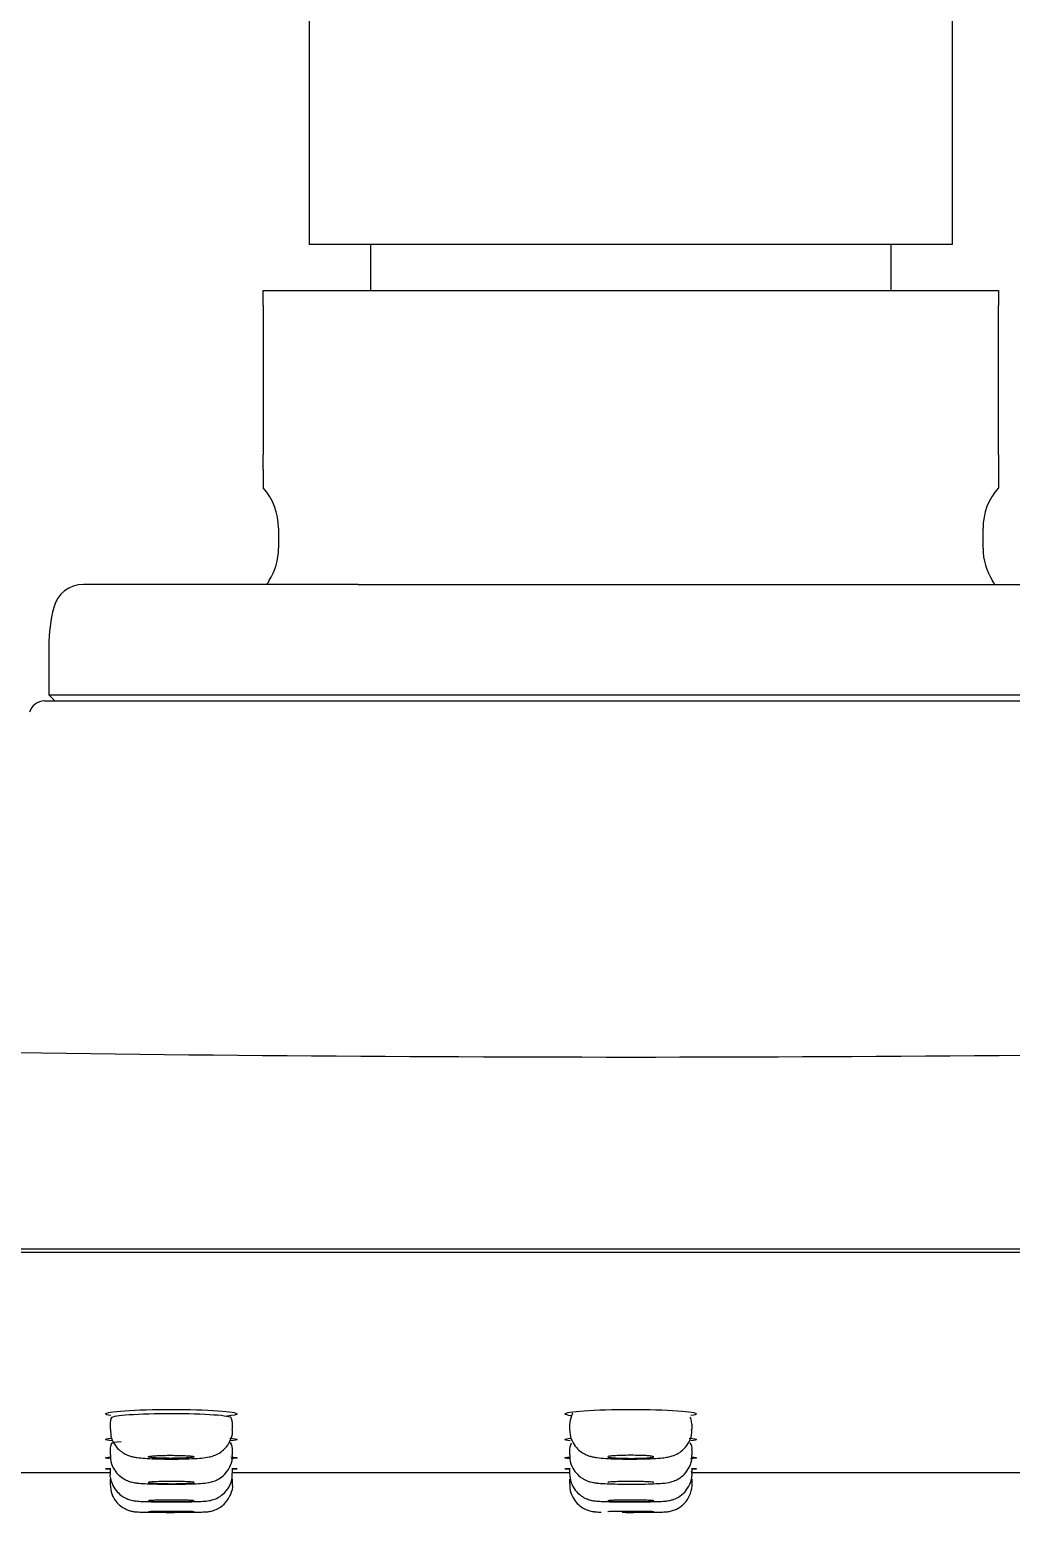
# Model space of a CAD drawing. Header units: millimetres. Extents: x -60 to 7633, y -2614 to 2146.
# Drawn here: x 3535.14 to 3567.2, y -2209.17 to -2160.77 of the extents above; entities that cross this region are included whole.
import ezdxf

# ---------------------------------------------------------------- set-up
doc = ezdxf.new("R2010")
doc.units = ezdxf.units.MM
doc.layers.get('0').update_dxf_attribs({"color": 250})

msp = doc.modelspace()

# ---------------------------------------------------------------- linework, layer by layer
at = {"linetype": 'Continuous'}
for p, q in [((3544.271, -2045.278), (3544.271, -2167.781)), ((3565.271, -2167.781), (3565.271, -2045.278)), ((3565.271, -2167.781), (3544.271, -2167.781)), ((3546.271, -2167.781), (3546.271, -2169.281)), ((3563.271, -2169.281), (3563.271, -2167.781)), ((3542.771, -2169.781), (3542.771, -2169.281)), ((3542.771, -2169.281), (3566.771, -2169.281)), ((3566.771, -2169.281), (3566.771, -2169.781)), ((3542.771, -2169.781), (3542.771, -2174.647)), ((3566.771, -2174.647), (3566.771, -2169.781)), ((3542.771, -2175.127), (3542.771, -2174.647)), ((3566.771, -2174.647), (3566.771, -2175.127)), ((3542.771, -2175.127), (3542.771, -2175.725)), ((3566.771, -2175.127), (3566.771, -2175.725)), ((3543.271, -2177.047), (3543.271, -2177.693)), ((3566.271, -2177.693), (3566.271, -2177.047)), ((3545.872, -2178.881), (3536.898, -2178.881)), ((3545.872, -2178.881), (3563.67, -2178.881)), ((3563.67, -2178.881), (3572.644, -2178.881)), ((3535.771, -2180.881), (3535.771, -2182.481)), ((3535.771, -2182.481), (3573.771, -2182.481)), ((3535.771, -2182.481), (3535.971, -2182.681)), ((3535.628, -2182.681), (3573.914, -2182.681)), ((3629.771, -2200.581), (3479.771, -2200.581)), ((3629.771, -2200.681), (3479.771, -2200.681)), ((3537.771, -2206.292), (3537.771, -2206.457)), ((3541.771, -2206.457), (3541.771, -2206.292)), ((3552.771, -2206.292), (3552.771, -2206.457)), ((3556.771, -2206.457), (3556.771, -2206.292)), ((3537.771, -2207.129), (3537.771, -2207.294)), ((3541.771, -2207.294), (3541.771, -2207.13)), ((3552.771, -2207.13), (3552.771, -2207.294)), ((3556.771, -2207.294), (3556.771, -2207.13)), ((3537.771, -2207.727), (3537.771, -2207.891)), ((3541.771, -2207.891), (3541.771, -2207.727)), ((3552.771, -2207.727), (3552.771, -2207.891)), ((3556.771, -2207.891), (3556.771, -2207.727)), ((3526.895, -2207.867), (3537.771, -2207.867)), ((3537.771, -2208.085), (3537.771, -2208.25)), ((3541.771, -2207.867), (3552.771, -2207.867)), ((3541.771, -2208.25), (3541.771, -2208.085)), ((3552.771, -2208.085), (3552.771, -2208.25)), ((3556.771, -2207.867), (3567.771, -2207.867)), ((3556.771, -2208.085), (3556.771, -2208.085)), ((3556.771, -2208.25), (3556.771, -2208.085))]:
    msp.add_line(p, q, dxfattribs=at)
for centre, radius, start, end in [((3541.271, -2177.047), 2, 0, 41.4346), ((3568.271, -2177.047), 2, 138.5658, 180), ((3541.271, -2177.693), 2, 327.5383, 0), ((3568.271, -2177.693), 2, 180, 212.4617), ((3536.898, -2179.881), 1, 90, 165.5225), ((3554.771, -2186.281), 14, 147.5383, 148.091), ((3554.771, -2186.281), 14, 31.909, 32.4617), ((3540.771, -2180.881), 5, 165.5225, 180), ((3535.628, -2183.181), 0.5, 90, 165), ((3554.771, -793.335), 1400.97, 268.951012, 271.048988), ((3538.071, -2206.235), 0.299, 143.1389, 191.3478), ((3541.326, -2206.288), 0.445, 355.1901, 31.6172), ((3538.103, -2207.093), 0.333, 144.2878, 186.8922), ((3541.329, -2207.125), 0.442, 355.2042, 31.4668), ((3553.207, -2207.126), 0.437, 150.511, 185.722), ((3556.461, -2207.078), 0.309, 349.9412, 35.6253)]:
    msp.add_arc(centre, radius, start, end, dxfattribs=at)
for points, knots in [([(3537.621, -2205.953), (3537.621, -2205.916), (3537.853, -2205.879), (3538.646, -2205.825), (3539.208, -2205.809), (3540.331, -2205.809), (3540.89, -2205.824), (3541.692, -2205.879), (3541.921, -2205.916), (3541.921, -2205.98), (3541.799, -2206.007), (3541.58, -2206.029)], [0, 0, 0, 0, 0.125, 0.125, 0.25, 0.25, 0.375, 0.375, 0.5, 0.5, 0.5907929, 0.5907929, 0.5907929, 0.5907929]), ([(3552.621, -2205.953), (3552.621, -2205.916), (3552.853, -2205.879), (3553.646, -2205.825), (3554.208, -2205.809), (3555.331, -2205.809), (3555.89, -2205.824), (3556.692, -2205.879), (3556.921, -2205.916), (3556.921, -2205.973), (3556.856, -2205.992), (3556.735, -2206.01)], [0, 0, 0, 0, 0.125, 0.125, 0.25, 0.25, 0.375, 0.375, 0.5, 0.5, 0.5663346, 0.5663346, 0.5663346, 0.5663346]), ([(3537.822, -2206.069), (3537.841, -2206.036), (3538.051, -2206.003), (3538.759, -2205.954), (3539.264, -2205.939), (3540.295, -2205.94), (3540.799, -2205.955), (3541.515, -2206.005), (3541.723, -2206.04), (3541.721, -2206.074)], [0.5050346, 0.5050346, 0.5050346, 0.5050346, 0.625, 0.625, 0.75, 0.75, 0.875, 0.875, 1, 1, 1, 1]), ([(3537.78, -2206.451), (3537.784, -2206.56), (3537.795, -2206.74), (3537.928, -2206.986), (3538.088, -2207.156), (3538.253, -2207.265), (3538.403, -2207.326), (3538.535, -2207.361), (3538.686, -2207.386), (3538.898, -2207.405), (3539.233, -2207.422), (3539.567, -2207.429), (3539.751, -2207.428), (3539.81, -2207.427)], [0, 0, 0, 0, 0.102442, 0.197168, 0.276453, 0.345155, 0.404383, 0.457462, 0.527419, 0.65978, 0.798755, 0.94382, 1, 1, 1, 1]), ([(3539.81, -2207.427), (3539.901, -2207.427), (3540.11, -2207.427), (3540.455, -2207.416), (3540.764, -2207.396), (3540.955, -2207.373), (3541.155, -2207.323), (3541.346, -2207.235), (3541.541, -2207.08), (3541.699, -2206.844), (3541.78, -2206.609), (3541.764, -2206.484), (3541.76, -2206.456)], [0, 0, 0, 0, 0.087757, 0.234086, 0.3846, 0.521059, 0.594053, 0.66897, 0.755132, 0.85807, 0.972924, 1, 1, 1, 1]), ([(3541.679, -2206.742), (3541.836, -2206.757), (3541.921, -2206.774), (3541.921, -2206.807), (3541.846, -2206.822), (3541.709, -2206.836)], [0.4239535, 0.4239535, 0.4239535, 0.4239535, 0.5, 0.5, 0.5709103, 0.5709103, 0.5709103, 0.5709103]), ([(3552.775, -2206.458), (3552.784, -2206.576), (3552.803, -2206.761), (3552.944, -2207.007), (3553.106, -2207.171), (3553.271, -2207.274), (3553.42, -2207.332), (3553.55, -2207.364), (3553.71, -2207.389), (3553.942, -2207.409), (3554.301, -2207.424), (3554.614, -2207.43), (3554.772, -2207.428), (3554.805, -2207.428)], [0, 0, 0, 0, 0.111291, 0.204597, 0.283217, 0.35143, 0.410261, 0.464267, 0.536716, 0.686653, 0.824578, 0.96877, 1, 1, 1, 1]), ([(3554.805, -2207.428), (3554.923, -2207.427), (3555.153, -2207.426), (3555.514, -2207.413), (3555.784, -2207.394), (3555.961, -2207.37), (3556.131, -2207.331), (3556.325, -2207.249), (3556.526, -2207.095), (3556.689, -2206.866), (3556.776, -2206.627), (3556.762, -2206.493), (3556.758, -2206.455)], [0, 0, 0, 0, 0.113064, 0.259377, 0.411384, 0.511681, 0.580971, 0.663687, 0.748268, 0.849162, 0.963203, 1, 1, 1, 1]), ([(3556.679, -2206.742), (3556.836, -2206.757), (3556.921, -2206.774), (3556.921, -2206.806), (3556.856, -2206.82), (3556.736, -2206.834)], [0.4239535, 0.4239535, 0.4239535, 0.4239535, 0.5, 0.5, 0.5662664, 0.5662664, 0.5662664, 0.5662664]), ([(3537.785, -2207.294), (3537.781, -2207.345), (3537.771, -2207.484), (3537.86, -2207.712), (3538.007, -2207.918), (3538.172, -2208.053), (3538.328, -2208.134), (3538.458, -2208.176), (3538.565, -2208.198), (3538.7, -2208.216), (3538.895, -2208.23), (3539.229, -2208.243), (3539.474, -2208.245), (3539.618, -2208.247)], [0, 0, 0, 0, 0.050844, 0.162358, 0.252685, 0.329669, 0.39536, 0.449203, 0.496306, 0.563186, 0.707758, 0.852819, 1, 1, 1, 1]), ([(3539.765, -2207.306), (3539.681, -2207.306), (3539.596, -2207.306), (3539.517, -2207.308), (3539.438, -2207.31), (3539.363, -2207.313), (3539.297, -2207.316), (3539.232, -2207.32), (3539.175, -2207.324), (3539.13, -2207.329), (3539.085, -2207.334), (3539.052, -2207.339), (3539.034, -2207.344), (3539.015, -2207.35), (3539.01, -2207.355), (3539.02, -2207.361), (3539.03, -2207.366), (3539.054, -2207.372), (3539.091, -2207.377), (3539.127, -2207.382), (3539.178, -2207.387), (3539.238, -2207.39), (3539.297, -2207.394), (3539.368, -2207.397), (3539.444, -2207.4), (3539.52, -2207.402), (3539.603, -2207.404), (3539.687, -2207.404), (3539.77, -2207.405), (3539.856, -2207.404), (3539.938, -2207.403), (3540.019, -2207.402), (3540.098, -2207.4), (3540.169, -2207.397), (3540.24, -2207.394), (3540.303, -2207.39), (3540.355, -2207.386), (3540.407, -2207.381), (3540.448, -2207.377), (3540.475, -2207.371), (3540.502, -2207.366), (3540.516, -2207.36), (3540.515, -2207.355), (3540.514, -2207.349), (3540.499, -2207.344), (3540.47, -2207.338), (3540.442, -2207.333), (3540.399, -2207.328), (3540.346, -2207.324), (3540.293, -2207.32), (3540.228, -2207.316), (3540.156, -2207.313), (3540.084, -2207.31), (3540.004, -2207.308), (3539.922, -2207.307), (3539.87, -2207.306), (3539.818, -2207.306), (3539.765, -2207.306)], [0, 0, 0, 0, 0.053556, 0.053556, 0.053556, 0.107109, 0.107109, 0.107109, 0.160716, 0.160716, 0.160716, 0.214437, 0.214437, 0.214437, 0.268265, 0.268265, 0.268265, 0.322143, 0.322143, 0.322143, 0.375996, 0.375996, 0.375996, 0.429759, 0.429759, 0.429759, 0.483408, 0.483408, 0.483408, 0.536968, 0.536968, 0.536968, 0.590502, 0.590502, 0.590502, 0.644082, 0.644082, 0.644082, 0.697762, 0.697762, 0.697762, 0.751554, 0.751554, 0.751554, 0.805422, 0.805422, 0.805422, 0.859294, 0.859294, 0.859294, 0.913096, 0.913096, 0.913096, 0.966784, 0.966784, 0.966784, 1, 1, 1, 1]), ([(3539.618, -2208.247), (3539.622, -2208.247), (3539.749, -2208.249), (3540.046, -2208.247), (3540.424, -2208.24), (3540.757, -2208.222), (3540.931, -2208.211), (3541.153, -2208.158), (3541.339, -2208.074), (3541.526, -2207.93), (3541.688, -2207.703), (3541.776, -2207.466), (3541.762, -2207.332), (3541.758, -2207.294)], [0, 0, 0, 0, 0.003953, 0.137557, 0.271543, 0.408501, 0.561385, 0.627411, 0.688758, 0.766782, 0.859728, 0.965505, 1, 1, 1, 1]), ([(3552.786, -2207.294), (3552.781, -2207.347), (3552.772, -2207.488), (3552.862, -2207.717), (3553.011, -2207.922), (3553.176, -2208.056), (3553.333, -2208.136), (3553.463, -2208.177), (3553.571, -2208.199), (3553.705, -2208.216), (3553.907, -2208.23), (3554.241, -2208.242), (3554.545, -2208.248), (3554.704, -2208.247), (3554.738, -2208.247)], [0, 0, 0, 0, 0.050723, 0.157429, 0.243914, 0.317662, 0.380633, 0.432356, 0.478219, 0.542228, 0.684103, 0.822608, 0.968043, 1, 1, 1, 1]), ([(3554.021, -2207.355), (3554.021, -2207.35), (3554.035, -2207.344), (3554.063, -2207.339), (3554.091, -2207.334), (3554.133, -2207.329), (3554.186, -2207.324), (3554.238, -2207.32), (3554.303, -2207.316), (3554.374, -2207.313), (3554.446, -2207.31), (3554.526, -2207.308), (3554.608, -2207.307), (3554.69, -2207.305), (3554.776, -2207.305), (3554.859, -2207.306), (3554.942, -2207.307), (3555.025, -2207.308), (3555.1, -2207.311), (3555.175, -2207.313), (3555.245, -2207.316), (3555.304, -2207.32), (3555.363, -2207.324), (3555.412, -2207.329), (3555.448, -2207.334), (3555.484, -2207.339), (3555.508, -2207.345), (3555.517, -2207.35), (3555.525, -2207.356), (3555.52, -2207.361), (3555.501, -2207.367), (3555.481, -2207.372), (3555.447, -2207.377), (3555.402, -2207.382), (3555.357, -2207.387), (3555.298, -2207.391), (3555.232, -2207.394), (3555.166, -2207.398), (3555.09, -2207.4), (3555.01, -2207.402), (3554.93, -2207.404), (3554.845, -2207.405), (3554.761, -2207.405), (3554.678, -2207.404), (3554.593, -2207.403), (3554.514, -2207.402), (3554.435, -2207.4), (3554.361, -2207.397), (3554.296, -2207.393), (3554.231, -2207.39), (3554.174, -2207.386), (3554.131, -2207.381), (3554.087, -2207.376), (3554.055, -2207.371), (3554.037, -2207.366), (3554.026, -2207.362), (3554.021, -2207.359), (3554.021, -2207.355)], [0, 0, 0, 0, 0.053853, 0.053853, 0.053853, 0.107709, 0.107709, 0.107709, 0.161514, 0.161514, 0.161514, 0.215205, 0.215205, 0.215205, 0.268788, 0.268788, 0.268788, 0.322316, 0.322316, 0.322316, 0.375869, 0.375869, 0.375869, 0.429513, 0.429513, 0.429513, 0.483275, 0.483275, 0.483275, 0.537128, 0.537128, 0.537128, 0.591006, 0.591006, 0.591006, 0.644834, 0.644834, 0.644834, 0.698558, 0.698558, 0.698558, 0.75217, 0.75217, 0.75217, 0.805713, 0.805713, 0.805713, 0.859255, 0.859255, 0.859255, 0.912865, 0.912865, 0.912865, 0.966586, 0.966586, 0.966586, 1, 1, 1, 1]), ([(3554.738, -2208.247), (3554.853, -2208.247), (3555.081, -2208.247), (3555.443, -2208.239), (3555.768, -2208.221), (3555.941, -2208.21), (3556.165, -2208.154), (3556.35, -2208.068), (3556.541, -2207.916), (3556.699, -2207.681), (3556.779, -2207.447), (3556.764, -2207.321), (3556.76, -2207.292)], [0, 0, 0, 0, 0.107982, 0.247505, 0.390063, 0.550577, 0.613626, 0.680063, 0.763987, 0.861852, 0.972251, 1, 1, 1, 1]), ([(3541.712, -2207.358), (3541.848, -2207.368), (3541.921, -2207.378), (3541.921, -2207.399), (3541.85, -2207.409), (3541.719, -2207.418)], [0.4294295, 0.4294295, 0.4294295, 0.4294295, 0.5, 0.5, 0.569295, 0.569295, 0.569295, 0.569295]), ([(3541.793, -2207.735), (3541.877, -2207.739), (3541.921, -2207.743), (3541.921, -2207.751), (3541.877, -2207.755), (3541.794, -2207.759)], [0.4451029, 0.4451029, 0.4451029, 0.4451029, 0.5, 0.5, 0.5545789, 0.5545789, 0.5545789, 0.5545789]), ([(3556.765, -2207.362), (3556.866, -2207.371), (3556.921, -2207.38), (3556.921, -2207.399), (3556.849, -2207.409), (3556.717, -2207.418)], [0.4391794, 0.4391794, 0.4391794, 0.4391794, 0.5, 0.5, 0.5696386, 0.5696386, 0.5696386, 0.5696386]), ([(3556.793, -2207.735), (3556.877, -2207.739), (3556.921, -2207.743), (3556.921, -2207.752), (3556.872, -2207.756), (3556.781, -2207.76)], [0.4451029, 0.4451029, 0.4451029, 0.4451029, 0.5, 0.5, 0.5573081, 0.5573081, 0.5573081, 0.5573081]), ([(3537.772, -2207.89), (3537.772, -2207.892), (3537.752, -2207.999), (3537.818, -2208.213), (3537.949, -2208.449), (3538.112, -2208.607), (3538.271, -2208.705), (3538.41, -2208.758), (3538.513, -2208.782), (3538.593, -2208.794), (3538.702, -2208.805), (3538.874, -2208.814), (3539.183, -2208.822), (3539.457, -2208.826), (3539.597, -2208.826), (3539.609, -2208.826)], [0, 0, 0, 0, 0.002682, 0.124648, 0.220123, 0.300091, 0.367994, 0.423885, 0.465555, 0.502005, 0.558346, 0.698314, 0.839548, 0.987505, 1, 1, 1, 1]), ([(3537.775, -2208.251), (3537.784, -2208.368), (3537.802, -2208.553), (3537.942, -2208.796), (3538.101, -2208.957), (3538.261, -2209.057), (3538.402, -2209.113), (3538.509, -2209.137), (3538.575, -2209.146), (3538.623, -2209.151), (3538.697, -2209.155), (3538.828, -2209.16), (3539.097, -2209.164), (3539.432, -2209.167), (3539.649, -2209.167), (3539.753, -2209.167)], [0, 0, 0, 0, 0.109244, 0.200053, 0.275317, 0.33893, 0.391136, 0.429889, 0.454154, 0.477578, 0.518203, 0.636177, 0.766406, 0.903463, 1, 1, 1, 1]), ([(3540.521, -2208.195), (3540.521, -2208.199), (3540.506, -2208.203), (3540.478, -2208.207), (3540.451, -2208.211), (3540.409, -2208.215), (3540.356, -2208.218), (3540.304, -2208.221), (3540.239, -2208.224), (3540.168, -2208.226), (3540.096, -2208.228), (3540.017, -2208.23), (3539.935, -2208.231), (3539.853, -2208.232), (3539.767, -2208.232), (3539.683, -2208.231), (3539.6, -2208.231), (3539.517, -2208.23), (3539.442, -2208.228), (3539.367, -2208.226), (3539.297, -2208.224), (3539.238, -2208.221), (3539.179, -2208.218), (3539.129, -2208.214), (3539.093, -2208.211), (3539.057, -2208.207), (3539.034, -2208.203), (3539.025, -2208.199), (3539.016, -2208.195), (3539.022, -2208.19), (3539.041, -2208.186), (3539.06, -2208.182), (3539.094, -2208.178), (3539.139, -2208.175), (3539.185, -2208.171), (3539.243, -2208.168), (3539.309, -2208.166), (3539.375, -2208.163), (3539.451, -2208.161), (3539.531, -2208.16), (3539.611, -2208.158), (3539.696, -2208.158), (3539.78, -2208.158), (3539.864, -2208.158), (3539.948, -2208.158), (3540.027, -2208.16), (3540.106, -2208.161), (3540.181, -2208.163), (3540.246, -2208.166), (3540.311, -2208.169), (3540.367, -2208.172), (3540.411, -2208.176), (3540.455, -2208.179), (3540.487, -2208.183), (3540.504, -2208.187), (3540.515, -2208.19), (3540.521, -2208.192), (3540.521, -2208.195)], [0, 0, 0, 0, 0.053785, 0.053785, 0.053785, 0.107572, 0.107572, 0.107572, 0.161329, 0.161329, 0.161329, 0.215024, 0.215024, 0.215024, 0.268661, 0.268661, 0.268661, 0.322271, 0.322271, 0.322271, 0.375893, 0.375893, 0.375893, 0.429562, 0.429562, 0.429562, 0.483295, 0.483295, 0.483295, 0.53708, 0.53708, 0.53708, 0.590883, 0.590883, 0.590883, 0.64466, 0.64466, 0.64466, 0.698378, 0.698378, 0.698378, 0.752031, 0.752031, 0.752031, 0.805641, 0.805641, 0.805641, 0.859251, 0.859251, 0.859251, 0.912903, 0.912903, 0.912903, 0.966619, 0.966619, 0.966619, 1, 1, 1, 1]), ([(3539.609, -2208.826), (3539.743, -2208.827), (3539.984, -2208.827), (3540.366, -2208.822), (3540.69, -2208.813), (3540.86, -2208.804), (3540.989, -2208.789), (3541.113, -2208.764), (3541.281, -2208.702), (3541.486, -2208.568), (3541.669, -2208.342), (3541.77, -2208.087), (3541.76, -2207.943), (3541.756, -2207.892)], [0, 0, 0, 0, 0.119055, 0.249294, 0.381479, 0.52094, 0.571703, 0.613254, 0.672079, 0.748825, 0.850727, 0.954342, 1, 1, 1, 1]), ([(3539.753, -2209.167), (3539.794, -2209.167), (3539.953, -2209.167), (3540.26, -2209.166), (3540.589, -2209.162), (3540.79, -2209.157), (3540.887, -2209.153), (3540.953, -2209.148), (3541.037, -2209.137), (3541.166, -2209.105), (3541.352, -2209.023), (3541.564, -2208.852), (3541.719, -2208.586), (3541.789, -2208.357), (3541.769, -2208.253), (3541.769, -2208.249)], [0, 0, 0, 0, 0.037772, 0.170212, 0.303087, 0.438148, 0.510727, 0.548446, 0.575985, 0.621465, 0.683112, 0.781887, 0.887665, 0.996328, 1, 1, 1, 1]), ([(3552.775, -2207.892), (3552.784, -2208.009), (3552.802, -2208.193), (3552.941, -2208.437), (3553.101, -2208.598), (3553.261, -2208.7), (3553.403, -2208.756), (3553.51, -2208.781), (3553.592, -2208.794), (3553.694, -2208.804), (3553.856, -2208.813), (3554.148, -2208.822), (3554.438, -2208.826), (3554.597, -2208.826), (3554.631, -2208.826)], [0, 0, 0, 0, 0.115117, 0.211731, 0.292298, 0.360791, 0.417456, 0.460163, 0.496809, 0.552251, 0.677263, 0.818622, 0.967049, 1, 1, 1, 1]), ([(3552.785, -2208.25), (3552.781, -2208.3), (3552.771, -2208.439), (3552.86, -2208.667), (3553.006, -2208.871), (3553.17, -2209.005), (3553.324, -2209.085), (3553.452, -2209.126), (3553.542, -2209.142), (3553.596, -2209.148), (3553.652, -2209.153), (3553.711, -2209.156), (3553.771, -2209.158), (3553.803, -2209.158)], [0, 0, 0, 0, 0.0514122, 0.1654339, 0.2573031, 0.3348977, 0.3999821, 0.4520172, 0.487331, 0.5121391, 0.5435585, 0.615326, 0.6798674, 0.6798674, 0.6798674, 0.6798674]), ([(3555.521, -2208.195), (3555.521, -2208.192), (3555.514, -2208.189), (3555.501, -2208.186), (3555.481, -2208.182), (3555.448, -2208.178), (3555.402, -2208.175), (3555.357, -2208.171), (3555.299, -2208.168), (3555.232, -2208.166), (3555.166, -2208.163), (3555.09, -2208.161), (3555.011, -2208.16), (3554.931, -2208.158), (3554.846, -2208.158), (3554.762, -2208.158), (3554.678, -2208.158), (3554.593, -2208.158), (3554.514, -2208.16), (3554.436, -2208.161), (3554.361, -2208.163), (3554.296, -2208.166), (3554.231, -2208.169), (3554.174, -2208.172), (3554.131, -2208.176), (3554.087, -2208.179), (3554.055, -2208.183), (3554.037, -2208.187), (3554.026, -2208.19), (3554.021, -2208.192), (3554.021, -2208.195)], [0.4999911, 0.4999911, 0.4999911, 0.4999911, 0.53708, 0.53708, 0.53708, 0.5908826, 0.5908826, 0.5908826, 0.6446596, 0.6446596, 0.6446596, 0.6983781, 0.6983781, 0.6983781, 0.7520311, 0.7520311, 0.7520311, 0.8056413, 0.8056413, 0.8056413, 0.859251, 0.859251, 0.859251, 0.9129025, 0.9129025, 0.9129025, 0.9666192, 0.9666192, 0.9666192, 1, 1, 1, 1]), ([(3554.485, -2209.166), (3554.548, -2209.167), (3554.721, -2209.167), (3555.063, -2209.167), (3555.426, -2209.164), (3555.724, -2209.159), (3555.857, -2209.155), (3555.953, -2209.148), (3556.048, -2209.135), (3556.19, -2209.098), (3556.386, -2209.002), (3556.591, -2208.818), (3556.736, -2208.548), (3556.791, -2208.295), (3556.759, -2208.165), (3556.75, -2208.13)], [0, 0, 0, 0, 0.053762, 0.170741, 0.287829, 0.406078, 0.528905, 0.568177, 0.592246, 0.635485, 0.699108, 0.785705, 0.874477, 0.970566, 1, 1, 1, 1]), ([(3554.631, -2208.826), (3554.744, -2208.827), (3554.968, -2208.827), (3555.336, -2208.823), (3555.663, -2208.814), (3555.856, -2208.804), (3555.991, -2208.79), (3556.151, -2208.753), (3556.339, -2208.674), (3556.55, -2208.508), (3556.713, -2208.25), (3556.787, -2207.997), (3556.762, -2207.865), (3556.755, -2207.829)], [0, 0, 0, 0, 0.099799, 0.228222, 0.357762, 0.49293, 0.567708, 0.60962, 0.673989, 0.764738, 0.863778, 0.967505, 1, 1, 1, 1]), ([(3539.771, -2208.816), (3539.687, -2208.816), (3539.602, -2208.816), (3539.523, -2208.815), (3539.443, -2208.814), (3539.368, -2208.813), (3539.302, -2208.811), (3539.237, -2208.809), (3539.18, -2208.807), (3539.135, -2208.805), (3539.09, -2208.803), (3539.058, -2208.8), (3539.039, -2208.797), (3539.021, -2208.795), (3539.016, -2208.792), (3539.026, -2208.789), (3539.035, -2208.786), (3539.06, -2208.783), (3539.096, -2208.781), (3539.133, -2208.778), (3539.184, -2208.776), (3539.243, -2208.774), (3539.303, -2208.772), (3539.374, -2208.77), (3539.45, -2208.769), (3539.525, -2208.768), (3539.609, -2208.767), (3539.692, -2208.767), (3539.775, -2208.767), (3539.862, -2208.767), (3539.943, -2208.767), (3540.025, -2208.768), (3540.104, -2208.769), (3540.175, -2208.771), (3540.246, -2208.772), (3540.31, -2208.774), (3540.361, -2208.776), (3540.413, -2208.779), (3540.454, -2208.781), (3540.481, -2208.784), (3540.508, -2208.786), (3540.522, -2208.789), (3540.521, -2208.792), (3540.52, -2208.795), (3540.504, -2208.798), (3540.476, -2208.8), (3540.447, -2208.803), (3540.405, -2208.805), (3540.351, -2208.807), (3540.298, -2208.809), (3540.233, -2208.811), (3540.161, -2208.813), (3540.09, -2208.814), (3540.01, -2208.815), (3539.927, -2208.816), (3539.876, -2208.816), (3539.823, -2208.816), (3539.771, -2208.816)], [0, 0, 0, 0, 0.053669, 0.053669, 0.053669, 0.107337, 0.107337, 0.107337, 0.161017, 0.161017, 0.161017, 0.214724, 0.214724, 0.214724, 0.268457, 0.268457, 0.268457, 0.322205, 0.322205, 0.322205, 0.375948, 0.375948, 0.375948, 0.429669, 0.429669, 0.429669, 0.48336, 0.48336, 0.48336, 0.537027, 0.537027, 0.537027, 0.590687, 0.590687, 0.590687, 0.644359, 0.644359, 0.644359, 0.698059, 0.698059, 0.698059, 0.751788, 0.751788, 0.751788, 0.805534, 0.805534, 0.805534, 0.859279, 0.859279, 0.859279, 0.913005, 0.913005, 0.913005, 0.966704, 0.966704, 0.966704, 1, 1, 1, 1]), ([(3539.771, -2209.162), (3539.687, -2209.162), (3539.602, -2209.162), (3539.523, -2209.161), (3539.443, -2209.161), (3539.368, -2209.16), (3539.302, -2209.159), (3539.237, -2209.158), (3539.179, -2209.157), (3539.135, -2209.156), (3539.09, -2209.155), (3539.058, -2209.154), (3539.039, -2209.152), (3539.021, -2209.151), (3539.016, -2209.15), (3539.026, -2209.148), (3539.036, -2209.147), (3539.06, -2209.146), (3539.097, -2209.144), (3539.133, -2209.143), (3539.184, -2209.142), (3539.243, -2209.141), (3539.303, -2209.14), (3539.374, -2209.139), (3539.45, -2209.138), (3539.525, -2209.138), (3539.609, -2209.137), (3539.692, -2209.137), (3539.775, -2209.137), (3539.862, -2209.137), (3539.943, -2209.137), (3540.025, -2209.138), (3540.104, -2209.138), (3540.175, -2209.139), (3540.246, -2209.14), (3540.31, -2209.141), (3540.361, -2209.142), (3540.413, -2209.143), (3540.454, -2209.144), (3540.481, -2209.146), (3540.508, -2209.147), (3540.522, -2209.148), (3540.521, -2209.15), (3540.52, -2209.151), (3540.504, -2209.153), (3540.476, -2209.154), (3540.447, -2209.155), (3540.405, -2209.156), (3540.351, -2209.157), (3540.298, -2209.158), (3540.233, -2209.159), (3540.161, -2209.16), (3540.09, -2209.161), (3540.01, -2209.161), (3539.928, -2209.162), (3539.876, -2209.162), (3539.823, -2209.162), (3539.771, -2209.162)], [0, 0, 0, 0, 0.053696, 0.053696, 0.053696, 0.107391, 0.107391, 0.107391, 0.16109, 0.16109, 0.16109, 0.214795, 0.214795, 0.214795, 0.268506, 0.268506, 0.268506, 0.322221, 0.322221, 0.322221, 0.375935, 0.375935, 0.375935, 0.429644, 0.429644, 0.429644, 0.483346, 0.483346, 0.483346, 0.53704, 0.53704, 0.53704, 0.590733, 0.590733, 0.590733, 0.644429, 0.644429, 0.644429, 0.698133, 0.698133, 0.698133, 0.751844, 0.751844, 0.751844, 0.805559, 0.805559, 0.805559, 0.859273, 0.859273, 0.859273, 0.912983, 0.912983, 0.912983, 0.966686, 0.966686, 0.966686, 1, 1, 1, 1]), ([(3555.521, -2208.792), (3555.521, -2208.791), (3555.519, -2208.79), (3555.516, -2208.789), (3555.506, -2208.786), (3555.482, -2208.783), (3555.445, -2208.781), (3555.408, -2208.778), (3555.358, -2208.776), (3555.298, -2208.774), (3555.239, -2208.772), (3555.168, -2208.77), (3555.092, -2208.769), (3555.016, -2208.768), (3554.933, -2208.767), (3554.85, -2208.767), (3554.766, -2208.767), (3554.68, -2208.767), (3554.598, -2208.767), (3554.517, -2208.768), (3554.437, -2208.769), (3554.367, -2208.771), (3554.296, -2208.772), (3554.232, -2208.774), (3554.18, -2208.776), (3554.129, -2208.779), (3554.088, -2208.781), (3554.061, -2208.784), (3554.034, -2208.786), (3554.02, -2208.789), (3554.021, -2208.792), (3554.022, -2208.795), (3554.037, -2208.798), (3554.066, -2208.8), (3554.094, -2208.803), (3554.137, -2208.805), (3554.19, -2208.807), (3554.243, -2208.809), (3554.308, -2208.811), (3554.38, -2208.813), (3554.452, -2208.814), (3554.532, -2208.815), (3554.614, -2208.816), (3554.665, -2208.816), (3554.718, -2208.816), (3554.771, -2208.816)], [0.2501355, 0.2501355, 0.2501355, 0.2501355, 0.2684574, 0.2684574, 0.2684574, 0.3222047, 0.3222047, 0.3222047, 0.3759477, 0.3759477, 0.3759477, 0.4296689, 0.4296689, 0.4296689, 0.4833602, 0.4833602, 0.4833602, 0.5370272, 0.5370272, 0.5370272, 0.5906867, 0.5906867, 0.5906867, 0.6443592, 0.6443592, 0.6443592, 0.698059, 0.698059, 0.698059, 0.7517876, 0.7517876, 0.7517876, 0.8055338, 0.8055338, 0.8055338, 0.8592788, 0.8592788, 0.8592788, 0.9130053, 0.9130053, 0.9130053, 0.9667042, 0.9667042, 0.9667042, 1, 1, 1, 1]), ([(3555.521, -2209.15), (3555.521, -2209.149), (3555.514, -2209.148), (3555.501, -2209.147), (3555.481, -2209.146), (3555.448, -2209.144), (3555.402, -2209.143), (3555.357, -2209.142), (3555.299, -2209.141), (3555.233, -2209.14), (3555.167, -2209.139), (3555.091, -2209.138), (3555.011, -2209.138), (3554.932, -2209.137), (3554.847, -2209.137), (3554.763, -2209.137), (3554.679, -2209.137), (3554.594, -2209.137), (3554.515, -2209.138), (3554.436, -2209.138), (3554.361, -2209.139), (3554.296, -2209.14), (3554.231, -2209.141), (3554.174, -2209.142), (3554.131, -2209.143), (3554.087, -2209.144), (3554.055, -2209.146), (3554.037, -2209.147), (3554.026, -2209.148), (3554.021, -2209.149), (3554.021, -2209.15)], [0.4999944, 0.4999944, 0.4999944, 0.4999944, 0.5370468, 0.5370468, 0.5370468, 0.5907622, 0.5907622, 0.5907622, 0.6444752, 0.6444752, 0.6444752, 0.6981816, 0.6981816, 0.6981816, 0.7518803, 0.7518803, 0.7518803, 0.8055738, 0.8055738, 0.8055738, 0.8592673, 0.8592673, 0.8592673, 0.9129658, 0.9129658, 0.9129658, 0.966672, 0.966672, 0.966672, 1, 1, 1, 1]), ([(3554.771, -2208.816), (3554.855, -2208.816), (3554.94, -2208.816), (3555.019, -2208.815), (3555.098, -2208.814), (3555.174, -2208.813), (3555.239, -2208.811), (3555.305, -2208.809), (3555.362, -2208.807), (3555.407, -2208.805), (3555.451, -2208.803), (3555.484, -2208.8), (3555.502, -2208.797)], [0, 0, 0, 0, 0.053669, 0.053669, 0.053669, 0.1073372, 0.1073372, 0.1073372, 0.1610174, 0.1610174, 0.1610174, 0.2147244, 0.2147244, 0.2147244, 0.2147244])]:
    msp.add_open_spline(points, degree=3, knots=knots, dxfattribs=at)
for points in [[(3537.8, -2206.01), (3537.684, -2205.992), (3537.621, -2205.973), (3537.621, -2205.953)], [(3552.846, -2206.016), (3552.7, -2205.997), (3552.621, -2205.975), (3552.621, -2205.953)], [(3552.83, -2206.069), (3552.798, -2206.097), (3552.779, -2206.182), (3552.772, -2206.324)], [(3552.863, -2205.934), (3552.867, -2205.941), (3552.851, -2205.988), (3552.814, -2206.076)], [(3556.768, -2206.289), (3556.757, -2206.164), (3556.738, -2206.088), (3556.71, -2206.062)], [(3537.621, -2206.791), (3537.621, -2206.776), (3537.684, -2206.762), (3537.802, -2206.748)], [(3537.846, -2206.838), (3537.7, -2206.823), (3537.621, -2206.807), (3537.621, -2206.791)], [(3552.621, -2206.791), (3552.621, -2206.776), (3552.686, -2206.761), (3552.806, -2206.748)], [(3552.791, -2206.832), (3552.68, -2206.819), (3552.621, -2206.805), (3552.621, -2206.791)], [(3556.771, -2206.457), (3556.771, -2206.455), (3556.77, -2206.454), (3556.768, -2206.453)], [(3537.822, -2206.908), (3537.832, -2206.89), (3537.943, -2206.872), (3538.135, -2206.857)], [(3541.672, -2206.889), (3541.704, -2206.897), (3541.721, -2206.904), (3541.721, -2206.912)], [(3556.771, -2207.294), (3556.771, -2207.293), (3556.769, -2207.291), (3556.767, -2207.29)], [(3537.621, -2207.389), (3537.621, -2207.38), (3537.674, -2207.371), (3537.773, -2207.362)], [(3537.756, -2207.413), (3537.668, -2207.406), (3537.621, -2207.397), (3537.621, -2207.389)], [(3537.621, -2207.747), (3537.621, -2207.743), (3537.671, -2207.739), (3537.764, -2207.734)], [(3537.754, -2207.759), (3537.667, -2207.756), (3537.621, -2207.752), (3537.621, -2207.747)], [(3552.621, -2207.389), (3552.621, -2207.38), (3552.674, -2207.371), (3552.774, -2207.362)], [(3552.757, -2207.413), (3552.668, -2207.406), (3552.621, -2207.397), (3552.621, -2207.389)], [(3552.621, -2207.747), (3552.621, -2207.743), (3552.671, -2207.739), (3552.764, -2207.734)], [(3552.745, -2207.759), (3552.664, -2207.755), (3552.621, -2207.751), (3552.621, -2207.747)], [(3556.771, -2208.25), (3556.771, -2208.249), (3556.768, -2208.249), (3556.762, -2208.248)], [(3556.771, -2207.891), (3556.771, -2207.89), (3556.769, -2207.889), (3556.765, -2207.888)]]:
    msp.add_open_spline(points, degree=3, dxfattribs=at)

doc.saveas('drawing.dxf')
